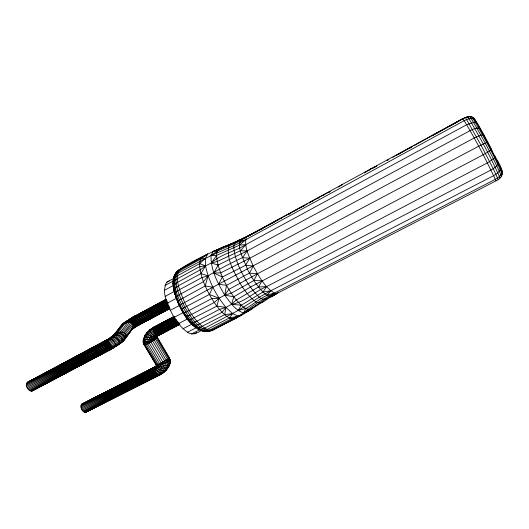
<?xml version="1.0" encoding="UTF-8"?>
<svg xmlns="http://www.w3.org/2000/svg" width="529" height="529" viewBox="0 0 529 529"><rect width="100%" height="100%" fill="white"/><g stroke="black" fill="none" stroke-linecap="round" stroke-linejoin="round"><path stroke-width="0.79" d="M169.624 308.605L137.461 325.699L131.271 329.732L139.749 324.462L168.09 309.227M174.101 277.679C174.067 273.566 177.81 270.537 181.011 268.507C203.156 254.33 228.059 245.886 251.493 234.321M477.687 123.912L475.498 122.53L473.667 122.45L466.79 124.672L245.714 244.696L240.516 250.713L217.293 261.458L211.263 263.025L205.543 265.836L199.717 266.59L177.519 278.671C175.463 279.927 172.745 281.745 173.043 284.49C172.507 280.152 173.512 275.093 177.923 273.169L211.071 255.533L217.34 251.057L240.153 241.085L246.448 236.833L463.067 118.516C466.386 116.823 471.683 115.163 474.361 118.727C480.828 128.428 485.979 138.948 491.527 149.191C493.835 158.607 511.206 173.856 496.03 180.839L277.236 293.331C274.181 295.129 270.458 298.006 267.072 295.208C264.718 293.694 262.715 291.724 260.823 289.68C255.408 283.524 251.096 276.482 247.407 269.182C244.748 260.559 231.636 240.986 246.448 236.833L291.287 212.638M147.234 371.107L156.042 366.557L81.982 404.017C79.482 406.358 81.81 410.888 84.442 412.23L158.25 374.975C162.932 372.489 167.746 368.078 167.376 362.325L154.17 339.995L154.23 338.362L155.096 336.748L156.809 335.432L179.238 323.417M156.809 336.431L169.3 357.65L170.226 360.282L169.954 363.661C166.093 365.969 161.094 366.762 156.67 366.042L144.166 344.868L143.22 342.223L143.333 339.228L144.695 335.664L147.406 332.232L144.503 336.087L144.767 336.51C148.748 337.965 155.341 339.221 158.164 335.267C155.42 338.514 148.682 336.107 146.652 333.012L149.899 329.706L153.575 327.339L173.71 316.772M144.086 338.448L143.511 338.844C141.005 351.329 153.331 339.935 157.278 337.628L148.861 341.205L144.338 342.349L143.544 342.382L143.399 341.886L144.113 343.903M143.544 342.382L157.192 364.726L157.477 366.266L156.544 367.953L154.719 369.328L80.917 405.941L155.989 367.291L156.67 366.042L156.485 364.891L144.43 344.921C139.544 328.443 166.258 324.707 174.272 317.354M145.118 344.716C142.261 338.467 148.034 332.384 153.231 329.66L174.868 318.002M179.543 324.403L158.442 335.446L156.425 337.489L156.505 338.428L168.566 358.503C169.981 365.698 165.227 372.237 158.885 375.187L84.442 412.23L85.182 412.389L159.434 375.14C165.055 372.237 170.497 367.04 170.226 360.282L169.002 357.578L169.154 357.968L167.581 359.237L161.292 362.914C160.056 366.213 159.341 370.174 155.46 371.616L81.188 408.057L155.004 370.459L157.444 368.62L158.687 366.359L158.733 365.255L146.189 344.28C143.756 338.639 148.821 333.224 153.516 330.77L175.132 319.08M169.3 357.65L170.1 360.646L169.551 361.115L165.736 363.046L160.287 364.898L147.578 343.638C145.627 338.712 149.872 334.057 153.979 331.928L176.488 319.728M178.498 322.776L156.055 334.864L153.747 336.642L152.59 338.805L152.597 340.941L164.698 361.049C164.122 366.26 162.039 371.523 156.763 373.699L82.193 410.2L156.062 372.72C159.143 371.08 162.31 368.171 162.059 364.382L149.185 342.825C147.736 338.679 151.109 334.837 154.587 333.052L177.07 320.858M163.917 363.747L150.897 341.906C149.925 338.553 152.451 335.492 155.295 334.057L177.757 321.903M168.625 361.691L167.581 359.237L155.5 339.142L155.486 337.925L157.45 335.69L179.166 324.165M156.405 337.965L157.113 337.912L157.682 335.717M155.546 363.112L156.505 364.865L156.339 365.711M166.265 360.104C166.304 366.18 163.302 371.96 157.51 374.466L83.661 411.787L158.25 374.975L159.434 375.14L163.507 372.581L166.728 369.321L168.89 366.332L170.087 363.244M157.278 337.628L156.782 337.046L169.154 357.968C170.821 363.76 167.772 369.579 163.038 372.912C159.698 373.282 155.83 370.472 155.328 367.119L156.862 365.341L154.752 367.476L81.089 405.075L154.633 368.31L155.493 366.597L82.636 403.905M197.806 328.324C200.756 331.26 205.563 332.391 209.286 330.208L231.517 318.795L242.051 314.762L214.397 329.25C191.736 339.876 176.408 303.567 173.307 286.52L176.15 283.088L200.141 269.929L205.543 265.836L205.424 258.258L207.666 254.059L179.675 269.545L178.002 270.656L175.595 273.513C171.74 288.49 180.587 303.567 188.205 315.925C193.753 323.226 202.376 335.36 212.969 330.103C226.247 322.71 241.079 316.911 253.034 307.547L251.13 308.929M167.376 362.325L167.581 359.237M262.88 301.047L262.047 302.198L250.911 309.505C244.616 310.212 240.199 304.023 236.304 299.996C230.618 293.033 226.062 285.204 222.398 277.011C219.502 270.134 216.857 262.926 216.659 255.395C215.607 246.831 226.352 246.805 231.623 243.79L213.213 251.401L211.071 255.533C210.549 269.883 217.683 283.101 224.739 295.129C229.897 302.046 234.995 310.133 243.604 312.996L247.314 311.687L252.115 308.777M201.318 330.513C197.191 333.244 192.053 335.651 187.544 332.232C181.93 328.43 177.744 323.021 174.067 317.407C168.665 307.124 160.935 293.965 166.503 282.367L169.135 280.932M137.791 314.795L132.105 317.658L137.461 325.811M236.992 317.149C233.646 321.473 227.748 317.314 224.686 314.676C218.338 308.996 213.511 301.854 209.365 294.468C204.743 285.772 200.762 276.469 199.717 266.59C199.459 262.887 199.565 257.061 204.174 256.188M179.86 324.277L158.006 335.697C154.759 335.062 152.365 330.387 153.575 327.339L173.995 316.554M173.915 276.912C172.904 297.549 184.707 319.271 201.78 330.671L205.252 330.215L207.103 329.441L229.421 317.962L238.235 316.13L249.423 309.71L264.877 299.665L270.352 296.458L277.236 293.331L278.393 292.206M501.73 169.948C503.105 174.16 498.655 177.473 495.442 179.271L274.472 293.053C263.759 298.958 252.855 304.949 243.604 312.996L245.727 308.519C255.864 303.249 265.055 292.841 277.236 293.331C270.385 297.179 263.601 303.553 257.392 295.202C250.733 288.629 245.78 280.549 241.555 272.256C237.911 264.566 234.479 256.479 233.924 247.896C232.773 242.057 238.665 240.278 242.93 238.645M190.288 321.645C192.926 325.785 197.317 329.898 202.21 326.287L224.686 314.676L225.982 307.415C216.103 295.374 208.618 281.177 205.543 265.836L199.638 263.647L177.546 275.702C174.815 277.11 172.143 279.96 173.281 283.246M179.814 306.231L185.5 316.249L188.205 315.925L191.617 314.378L214.265 302.495L219.052 298.224L224.739 295.129L226.505 285.343L249.443 273.083L257.431 273.797L483.109 154.805L489.338 151.175L491.527 149.191M186.426 316.917L187.841 319.41L190.784 319.41L216.87 306.126L219.052 298.224L209.365 294.468L181.143 309.22M135.166 327.081L135.834 326.505C135.49 323.292 132.911 319.992 129.803 319.04L123.098 323.669L114.443 334.593L109.324 338.454L27.858 382.11C24.374 384.629 27.971 391.553 31.985 391.017L109.979 349.828L112.942 348.208L112.836 347.613M487.751 142.03L478.6 146.282L207.156 290.223L179.212 305.491L177.493 301.709L178.286 300.69L205.179 285.931L208.102 275.926C219.118 269.036 230.704 263.224 242.5 257.597L247.155 250.984L470.122 130.63C473.118 129.228 476.49 127.416 479.882 128.269L480.563 128.911M185.5 316.249L190.228 322.254L191.974 322.783L193.409 322.551L196.914 321.156L219.509 309.399L225.982 307.415L231.576 304.274L233.772 296.769L250.448 287.082L487.335 162.925L493.352 158.938L494.516 157.735L495.051 156.022M246.448 236.833C243.426 246.851 249.589 257.021 253.232 266.1C258.76 276.019 264.388 287.055 274.472 293.053L270.352 296.458M173.882 278.3L173.439 279.543C173.406 275.43 176.296 272.058 179.344 269.611L180.415 269.274M156.32 365.737L155.804 366.683C157.688 369.976 163.13 371.418 166.536 369.837L166.529 368.713M175.099 274.875L175.635 273.414L177.949 270.941M144.556 337.191L145.257 335.307M160.287 364.898L156.359 365.235L161.292 362.914M166.8 300.141L134.082 317.757L127.383 322.379C122.245 331.65 113.854 338.097 104.497 342.613L26.47 384.094L108.637 339.162M168.877 365.122L169.73 362.92M162.059 364.382L163.005 362.008M157.166 336.636L157.338 336.206M156.359 365.235L156.505 364.865M157.146 336.715L154.23 338.362L148.927 339.492L144.437 339.697L143.65 339.512L143.511 338.844M144.503 336.087L144.695 335.664M209.365 294.468L212.81 287.234L205.179 285.931M158.885 375.187L85.182 412.389L159.857 374.836L160.155 374.234M129.149 319.642L132.111 317.559L166.324 299.335M110.885 348.77L109.979 349.828L31.985 391.017L109.272 349.887C113.16 346.528 124.652 344.571 121.73 337.621C119.468 334.48 114.191 334.116 111.679 337.132C118.238 328.086 132.204 337.767 119.435 343.843C127.588 339.439 129.453 328.562 137.877 324.508L169.187 307.825M158.746 334.897L158.442 335.446C155.103 337.469 150.256 333.601 149.634 330.208L154.018 327.101L158.951 324.839M224.739 295.129L231.266 293.205L253.88 280.515L257.431 273.797L228.826 289.37L224.739 295.129L233.772 296.769M159.857 374.836L85.843 412.263L86.716 411.192M484.002 135.1L482.388 134.783L480.788 135.153L474.163 138.009L249.721 258.297L245.549 265.247L239.69 268.282L222.398 277.011L213.848 273.01L218.113 265.016L247.155 250.984L240.516 250.713M222.398 277.011L218.543 284.218L226.505 285.343M249.443 273.083L253.232 266.1L245.549 265.247M500.335 166.78L500.639 168.017C500.09 171.647 496.671 173.902 493.722 175.602L270.835 290.771L263.039 291.982L241.25 305.22L231.576 304.274L236.304 299.996L258.529 286.969L261.994 280.806L253.88 280.515M241.25 305.22L238.149 310.47L204.73 328.125C202.481 329.17 199.373 330.288 197.244 328.443L199.387 329.607M177.043 299.712L173.915 290.771L174.438 288.94L178.537 285.7L200.914 273.599L205.543 265.836M158.733 365.255L159.679 363.707M144.166 344.868L144.357 344.571L147.254 349.378M263.039 291.982L266.576 286.599L490.958 170.027C493.821 168.334 497.24 166.443 498.252 163.044L498.06 162.033M174.114 276.343L174.768 275.364M122.325 341.794L124.679 339.459L133.004 328.013L133.5 325.289L132.105 323.193L130.789 322.571L127.383 322.379L122.126 324.654L112.148 337.271L120.817 325.904L127.681 320.415C131.8 318.987 137.844 325.851 133.057 328.456M157.51 365.44L158.277 364.322M156.696 365.433L157.192 364.726M218.113 265.016L211.263 263.025L216.659 255.395L239.723 245.079L245.489 239.875L464.389 120.552C467.656 118.946 472.84 117.008 475.578 120.447M125.181 338.21L128.428 333.786M129.354 332.523L132.561 328.859L138.624 324.813L169.895 308.149M229.421 317.962L232.661 313.624L238.235 316.13L234.988 318.815M224.686 314.676L232.661 313.624L225.982 307.415L222.134 312.269L199.585 323.953C197.515 324.839 194.698 326.327 192.622 324.74L192.325 323.913L190.228 322.254M200.914 273.599L208.102 275.926L203.453 281.673L179.192 294.765L176.699 296.643L176.111 297.397L176.428 298.263L174.643 292.16M267.072 295.208L270.835 290.771L259.527 297.053L238.149 310.47L245.727 308.519M124.401 322.835L127.681 320.415M112.565 336.418C115.514 332.84 121.961 330.228 125.651 334.07C127.429 342.356 113.471 345.497 108.452 349.616L30.312 390.918L107.652 349.087C118.073 343.995 127.965 337.204 133.493 326.618L137.143 323.973L169.187 306.853M119.891 327.272L120.718 326.426M168.248 303.282L133.189 322.313L123.25 334.626L117.583 338.93L109.609 343.916L106.124 347.381L28.52 389.648L106.865 348.327C117.471 342.937 127.806 336.186 133.5 325.289L136.403 323.226L168.447 306.046M122.682 324.76L121.134 326.003C124.441 317.413 140.661 322.095 131.384 329.951C138.406 325.123 128.025 318.299 123.733 323.603L115.236 334.394L107.347 339.75L108.908 342.799L105.43 346.204L27.105 387.545L104.907 344.954C115.21 339.697 125.148 333.078 130.789 322.571L134.531 319.966L167.726 302.092M121.604 342.263L112.942 348.208L72.546 369.302M108.293 341.754L104.907 344.954L26.668 386.349L104.59 343.731C114.489 338.811 123.753 332.258 129.182 322.293L134.201 318.802L166.952 301.173M373.381 167.977L376.608 166.007L376.82 166.483M168.182 304.83L134.009 323.318L124.189 335.604L118.436 339.975L110.349 345.04L106.865 348.327L29.399 390.415L107.652 349.087L111.077 346.078L108.908 342.799M146.652 333.012L150.388 329.428L153.992 327.491M199.638 263.647L205.424 258.258L200.517 259.131L176.964 272.21C173.38 284.278 179.754 296.743 184.945 307.389C190.876 316.772 197.535 328.985 209.398 331.187L233.382 319.08L238.235 316.13M249.04 310.093L247.314 311.687L249.853 309.849M155.579 366.564L156.524 365.817M107.804 340.861L104.59 343.731L26.45 385.172L104.497 342.613L116.916 333.766L125.525 322.829L128.712 320.257L166.139 299.705M211.263 263.025C220.844 253.953 234.724 251.778 245.714 244.696L239.723 245.079M303.474 206.277L304.691 205.232L304.909 205.688M194.857 333.839L196.623 332.397M410.14 147.961L411.331 146.989L405.908 149.952M111.077 346.078L111.745 346.971L108.452 349.616L31.191 391.123L109.272 349.887L112.3 347.652L112.942 348.208M369.421 170.1L370.981 168.857L375.557 166.8M157.047 364.858L156.148 366.207L156.432 366.676C160.108 368.462 165.081 368.733 168.738 366.795L168.592 365.856M247.321 236.608L275.926 221.096M118.813 344.286L110.528 349.451L32.633 390.6M138.109 325.236L140.04 323.847L139.259 324.793L137.275 325.639M200.517 259.131L207.666 254.059L204.868 255.758M364.395 172.897L370.981 168.857M132.111 317.559L134.974 315.978L132.105 317.658L134.181 316.897L166.132 300.009M255.004 306.245L256.314 305.378M338.487 187.035L342.402 184.469L342.627 184.932M126.246 321.526L128.573 320.019M112.703 348.075L109.979 349.828C106.25 349.656 103.532 344.319 105 341.02L106.951 340.054M276.455 293.271L271.648 296.333M121.677 341.8L123.33 340.736M149.634 330.208L174.398 316.633M262.959 228.303L240.814 239.782L229.341 245.013C225.294 258.198 234.287 271.741 240.007 283.2C243.915 289.502 248.24 295.731 254.046 300.439C258.112 304.737 263.574 302.601 267.277 298.872L266.206 299.52M496.03 180.839C486.032 159.718 475.009 138.162 462.882 118.628L454.556 123.469M395.56 155.89L396.915 155.05M156.055 366.24L81.453 404.421L154.752 367.476M161.352 373.494L163.745 372.019M288.847 214.119L290.447 213.141M436.332 133.506L465.401 117.458L480.947 145.052L493.226 168.705L498.206 179.503M129.784 319.258L131.675 318.121M260.936 302.872L262.047 302.198M214.397 329.25C209.147 332.642 203.354 327.319 199.585 323.953C193.31 317.704 188.469 310.153 184.542 302.251C181.275 293.635 171.522 274.809 182.082 268.163M107.4 339.611L26.728 383.188L107.486 340.173M449.002 126.689L453.168 124.275M465.189 117.583L467.755 116.803C479.624 136.528 490.628 156.921 500.057 177.916L499.475 177.38M264.672 227.206L276.859 220.434M405.227 150.322L397.59 154.627L400.46 153.231M291.691 212.413L296.703 209.603M433.463 135.113L434.898 134.306M110.349 345.04L27.739 388.67L109.609 343.916M387.129 160.518L388.577 159.718M392.868 157.351L394.363 156.518M396.532 155.321L400.87 152.921M402.318 152.121L406.656 149.72M408.024 148.966L412.441 146.52M413.804 145.773L463.067 118.516M182.617 267.998L186.215 266.027M187.65 265.241L191.961 262.88M193.396 262.093L197.707 259.726M199.142 258.939L203.453 256.578M297.417 209.206L304.691 205.232M310.325 202.157L327.927 192.543M439.037 131.86L432.557 135.404L432.801 135.874M166.503 282.367L174.067 278.241M164.896 285.561L173.492 280.879M164.446 290.328L173.115 285.627M139.246 314.008L145.766 310.47M147.221 309.69L151.572 307.329M153.02 306.542L166.066 299.474M107.347 339.75L27.204 382.507L106.276 340.61M292.669 211.891L297.073 209.517M298.515 208.737L302.132 206.786M303.534 206.032L304.982 205.245M306.43 204.465L307.918 203.665M309.326 202.905L310.814 202.104M312.222 201.344L313.704 200.544M317.288 198.606L318.736 197.826M323.08 195.479L324.548 194.685M328.893 192.344L330.334 191.564M165.227 296.352L173.948 291.644M138.029 325.388L169.472 308.638M166.258 299.169L134.485 316.289C133.334 319.476 135.821 324.317 139.259 324.793L169.763 308.552M167.19 303.216L176.217 298.382M277.368 220.322L278.809 219.555M280.258 218.781L281.699 218.014M288.193 214.549L289.634 213.776M132.303 317.737L134.955 316.329M41.712 375.054L29.379 381.627L35.919 378.209M43.166 374.274L49.693 370.796M51.141 370.022L57.674 366.537M59.122 365.764L60.57 364.99M62.025 364.216L66.376 361.896M70.007 359.958L74.358 357.637M77.981 355.7L82.332 353.379M83.787 352.605L90.314 349.12M91.768 348.346L98.295 344.868L27.858 382.11L28.659 382.017M155.248 315.753L156.696 314.986M163.216 311.515L164.664 310.748M170.206 310.417L179.271 305.597M169.816 308.321L138.624 324.813L136.925 325.203M36.732 387.995L33.823 389.536L36.752 388.008M91.252 359.151L92.707 358.384M467.524 116.935L469.97 116.611C481.628 135.781 492.38 155.678 501.459 176.197M153.575 327.339L173.909 316.62M154.574 327.114L166.893 320.614M170.51 318.696L174.134 316.785M153.265 327.881L174.358 316.772M174.067 317.407L183.841 312.255M158.006 335.697L179.933 324.158M166.88 300.538L134.082 317.757L132.276 318.028M169.882 307.733L137.877 324.508L136.422 324.515M37.374 377.448L41.004 375.544M153.145 328.668L174.272 317.565M153.231 329.66L175.119 318.167M153.516 330.77L175.43 319.278M153.979 331.928L176.633 320.052M167.462 330.327L160.928 333.753L167.521 330.347M173.995 326.902L175.449 326.142M167.098 301.623L134.201 318.802L132.62 318.656M43.325 384.576L44.786 383.809M48.437 381.898L49.898 381.138M51.359 380.371L57.932 376.939M61.589 375.028L71.084 370.062M154.587 333.052L177.248 321.182M155.295 334.057L177.949 322.194M156.055 334.864L178.696 323.014M178.465 323.662L188.231 318.551M156.809 335.432L179.43 323.596M157.45 335.69L179.331 324.257M167.501 302.8L134.531 319.966L133.116 319.49M167.779 304.135L135.047 321.163L133.725 320.475M168.467 305.253L135.708 322.3L134.412 321.546M169.181 306.165L136.403 323.226L135.12 322.624M169.181 307.256L137.143 323.973L135.808 323.642M183.074 328.721L192.589 323.774M162.601 322.941L166.251 321.043M168.989 329.587L172.646 327.689M174.107 326.935L178.498 324.654M187.544 332.232L196.285 327.709M191.564 333.958L199.526 329.858M108.333 391.189L109.801 390.428M128.884 380.582L140.628 374.519M142.096 373.758L145.766 371.867M154.719 369.328L80.95 406.96L155.004 370.459L154.633 368.31M86.366 411.853L106.091 401.795M109.741 399.931L133.123 388.015M136.773 386.15L140.43 384.292M81.982 404.017L156.042 366.557M155.004 370.459L155.46 371.616L81.611 409.162L156.062 372.72L158.25 374.975M156.763 373.699L82.894 411.099L157.51 374.466M257.048 231.517L248.504 235.729L250.653 234.777M243.604 312.996L250.911 309.505M232.33 243.485L236.582 241.641M217.34 251.057L213.213 251.401L220.646 248.306M238.01 316.435L242.051 314.762M129.374 319.212L129.803 319.04M111.586 348.532L112.981 348.056M208.102 275.926L202.025 277.54L179.569 289.634L176.428 291.71L174.868 293.582C178.914 306.298 185.646 318.59 195.823 327.418M240.153 241.085L245.489 239.875L234.016 245.641L211.071 255.533L216.659 255.395M231.576 304.274C244.689 302.376 254.482 291.605 266.576 286.599L258.529 286.969M205.807 331.604L206.918 331.392M116.525 345.305C124.758 343.142 112.975 332.238 109.133 338.864L109.734 338.315C112.869 339.512 115.441 342.799 115.996 346.098L114.753 346.462M213.213 251.401L214.589 251.268M155.46 338.514L156.505 338.428M219.052 298.224L211.745 298.587L187.306 311.429L184.482 312.652L183.252 312.831L183.351 312.507L184.231 313.77M213.848 273.01L220.686 272.865L249.721 258.297L242.5 257.597M208.062 331.28L209.239 331.266M154.197 339.135L155.5 339.142M152.544 339.849L154.17 339.995M204.313 331.227L202.462 331.028L201.37 330.288M469.726 116.744L471.894 116.883C483.222 135.364 493.623 154.594 502.312 174.444M216.87 306.126L225.982 307.415M150.719 340.557L152.597 340.941M148.861 341.205L150.897 341.906M194.976 326.81L196.755 327.464L195.485 326.453M147.088 341.741L149.185 342.825M328.635 192.159L329.025 192.384M145.548 342.131L147.578 343.638M501.637 170.953L502.55 172.798M192.325 323.913L193.588 324.925M144.338 342.349L146.189 344.28M187.742 318.808L189.27 320.508M474.096 118.82L473.124 117.716L476.867 123.026L487.421 142.05L502.094 171.336M111.745 346.971L112.3 347.652M174.418 291.393L173.32 287.492L173.016 283.405M148.087 350.753L153.06 358.993M153.886 360.361L154.713 361.737M179.873 306.185L180.647 307.594M181.421 308.996L182.194 310.404M155.46 371.616L156.062 372.72M164.698 361.049L165.736 363.046M374.287 167.124L374.519 167.587M309.617 202.541L309.835 202.997M143.22 342.223L144.43 344.921M177.651 301.153L179.483 305.484M168.566 358.503L169.551 361.115M169.154 357.968L170.1 360.646M176.646 298.958L177.493 301.709M174.2 290.613L173.307 286.52M174.517 292.114L174.821 294.283"/></g></svg>
